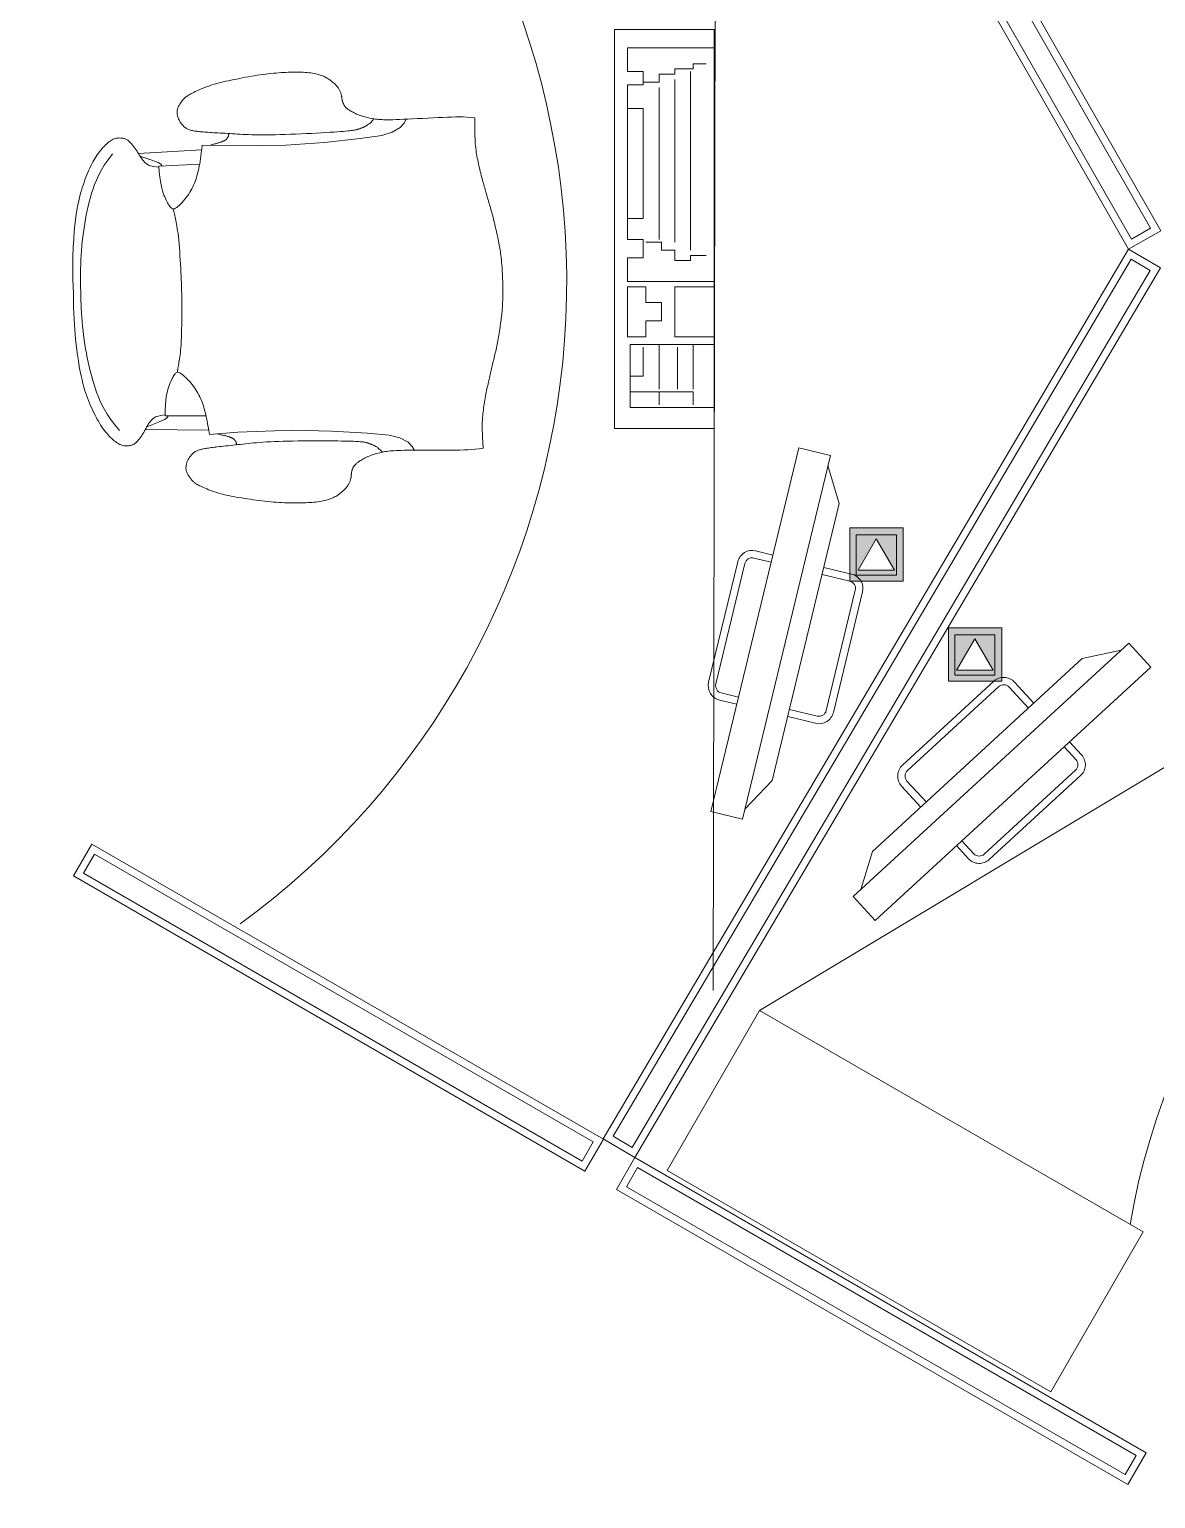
# Model space of a CAD drawing. Header units: millimetres. Extents: x 580 to 1830, y 656 to 1501.
# Drawn here: x 1489.8 to 1566.1, y 1297.6 to 1397.1 of the extents above; entities that cross this region are included whole.
import ezdxf

# ---------------------------------------------------------------- set-up
doc = ezdxf.new("R2010")
doc.units = ezdxf.units.MM
for name, color, linetype, lineweight in [('1T Puntos voz y datos', 144, 'Continuous', 20), ('instalacion electrica', 160, 'Continuous', 30), ('mobiliario', 253, 'Continuous', 15), ('Planta1', 250, 'Continuous', 15)]:
    doc.layers.add(name, color=color, linetype=linetype, lineweight=lineweight)
doc.layers.add('cableado telecomunicaciones', color=7, linetype='Continuous', true_color=0xe679fc)

# ---------------------------------------------------------------- blocks, each defined once
blk = doc.blocks.new('Datos de Piso')
at = {"layer": '1T Puntos voz y datos', "linetype": 'Continuous'}
h = blk.add_hatch(color=256, dxfattribs=at)
h.paths.add_polyline_path([(-0.174, 0.3578), (-0.174, -0.0009), (0.1851, -0.0009), (0.1851, 0.3578)])
h.paths.add_polyline_path([(0.004, 0.2858), (0.1272, 0.0725), (-0.1191, 0.0725)], flags=16)
for p, q in [((-0.1314, 0.0404), (-0.1314, 0.3114)), ((0.1395, 0.3114), (0.1395, 0.0404)), ((0.1395, 0.0404), (-0.1314, 0.0404))]:
    blk.add_line(p, q, dxfattribs=at)
for points in [[(-0.174, 0.3578), (0.1851, 0.3578), (0.1851, -0.0009), (-0.174, -0.0009)], [(0.004, 0.2858), (0.1272, 0.0725), (-0.1191, 0.0725)]]:
    blk.add_lwpolyline(points, close=True, dxfattribs=at)
blk.add_lwpolyline([(-0.1314, 0.3114), (0.1395, 0.3114)], dxfattribs=at)
blk = doc.blocks.new('puntosAccesoVozDatos')
at = {"layer": '1T Puntos voz y datos', "linetype": 'Continuous'}
blk.add_blockref('Datos de Piso', (0.174, 0.0009), dxfattribs=at)

msp = doc.modelspace()

# ---------------------------------------------------------------- hatches: boundary and pattern name
at = {"layer": 'cableado telecomunicaciones'}
h = msp.add_hatch(dxfattribs=at)
h.set_pattern_fill('HONEY', color=256, scale=1.9)
h.set_pattern_definition([(0, (-89664.291, -49120.476), (9.04875, 5.22429823), [6.0325, -12.065]), (120, (-89664.291, -49120.476), (-9.04874998, 5.22429826), [6.0325, -12.065]), (60, (-89664.291, -49120.476), (2e-08, 10.44859649), [-12.065, 6.0325])])
h.paths.add_polyline_path([(1079.884, 1477.097), (917.827, 1477.097), (917.827, 1462.072), (1079.884, 1462.072)])
h.paths.add_polyline_path([(1092.384, 1477.097), (1079.884, 1477.097), (1079.884, 1462.072), (1092.384, 1462.072)])
h.paths.add_polyline_path([(1606.382, 1477.097), (1092.384, 1477.097), (1092.384, 1462.072), (1557.529, 1462.072), (1565.107, 1466.443), (1566.357, 1464.277), (1562.532, 1462.072), (1606.382, 1462.072, -0.414214), (1646.382, 1422.072), (1646.382, 1383.456), (1661.408, 1383.456), (1661.408, 1386.761), (1659.355, 1387.23), (1658.681, 1387.019), (1658.023, 1389.118), (1661.408, 1390.179), (1661.408, 1422.072, 0.02962), (1661.022, 1428.574), (1660.825, 1429.075), (1660.677, 1429.524), (1660.544, 1430.029), (1660.412, 1430.693), (1660.357, 1431.274), (1660.464, 1431.703), (1660.533, 1431.847, 0.362821)])
h.paths.add_polyline_path([(1661.408, 1382.956), (1646.382, 1382.956), (1646.382, 1381.456), (1661.408, 1381.456)])
h.paths.add_polyline_path([(1646.382, 1116.349), (1661.408, 1116.349), (1661.408, 1325.102), (1661.211, 1325.414), (1661.036, 1325.71), (1660.845, 1326.058), (1660.661, 1326.449), (1660.519, 1326.827), (1660.412, 1327.209), (1660.33, 1327.626), (1660.303, 1328.05), (1660.383, 1328.368), (1660.557, 1328.666), (1660.804, 1328.901), (1661.036, 1328.98), (1661.408, 1329.036), (1661.408, 1332.735), (1661.208, 1332.937), (1661.067, 1333.191), (1660.937, 1333.521), (1660.887, 1333.808), (1660.897, 1334.079), (1660.93, 1334.36), (1660.99, 1334.71), (1661.077, 1335.118), (1661.172, 1335.479), (1661.266, 1335.787), (1661.408, 1336.188), (1661.408, 1375.141), (1658.023, 1376.203), (1658.681, 1378.301), (1659.355, 1378.09), (1661.408, 1378.56), (1661.408, 1380.956), (1646.382, 1380.956)])
at = {"layer": 'instalacion electrica'}
h = msp.add_hatch(dxfattribs=at)
h.set_pattern_fill('INSUL', color=256, scale=1.6)
h.paths.add_polyline_path([(1079.884, 1462.072), (917.827, 1462.072), (917.827, 1447.072), (1079.884, 1447.072)])
h.paths.add_polyline_path([(1092.384, 1462.072), (1079.884, 1462.072), (1079.884, 1447.072), (1092.384, 1447.072)])
h.paths.add_polyline_path([(1557.529, 1462.072), (1092.384, 1462.072), (1092.384, 1447.072), (1531.523, 1447.072)])
edge = h.paths.add_edge_path()
edge.add_line((1631.382, 1116.349), (1646.382, 1116.349))
edge.add_line((1646.382, 1116.349), (1646.382, 1380.956))
edge.add_line((1646.382, 1380.956), (1638.87, 1380.956))
edge.add_line((1638.87, 1380.956), (1638.87, 1383.456))
edge.add_line((1638.87, 1383.456), (1646.382, 1383.456))
edge.add_line((1646.382, 1383.456), (1646.382, 1422.072))
edge.add_arc((1606.382, 1422.072), 40, 0, 90)
edge.add_line((1606.382, 1462.072), (1562.532, 1462.072))
edge.add_line((1562.532, 1462.072), (1536.527, 1447.072))
edge.add_line((1536.527, 1447.072), (1596.11, 1447.072))
edge.add_line((1596.11, 1447.072), (1595.908, 1447.88))
edge.add_line((1595.908, 1447.88), (1596.331, 1448.561))
edge.add_line((1596.331, 1448.561), (1596.96, 1448.794))
edge.add_line((1596.96, 1448.794), (1597.73, 1448.912))
edge.add_line((1597.73, 1448.912), (1598.462, 1448.9))
edge.add_line((1598.462, 1448.9), (1599.273, 1448.794))
edge.add_line((1599.273, 1448.794), (1600.19, 1448.603))
edge.add_line((1600.19, 1448.603), (1601.027, 1448.351))
edge.add_line((1601.027, 1448.351), (1601.799, 1448.037))
edge.add_line((1601.799, 1448.037), (1602.818, 1447.558))
edge.add_line((1602.818, 1447.558), (1603.719, 1447.072))
edge.add_line((1603.719, 1447.072), (1606.382, 1447.072))
edge.add_arc((1606.382, 1422.072), 25, 0, 90, ccw=False)
edge.add_line((1631.382, 1422.072), (1631.382, 1383.478))
edge.add_line((1631.382, 1383.478), (1636.387, 1383.478))
edge.add_line((1636.387, 1383.478), (1636.387, 1380.978))
edge.add_line((1636.387, 1380.978), (1631.382, 1380.978))
edge.add_line((1631.382, 1380.978), (1631.382, 1116.349))

# ---------------------------------------------------------------- linework, layer by layer
at = {"layer": 'mobiliario', "color": 253}
for p, q in [((1536.286, 1432.958), (1536.091, 1332.024)), ((1533.495, 1393.749), (1533.494, 1382.722)), ((1534.562, 1394.282), (1534.562, 1382.188)), ((1532.427, 1393.215), (1532.427, 1382.9)), ((1501.451, 1388.993), (1497.17, 1388.744)), ((1539.239, 1330.659), (1622.946, 1380.956)), ((1532.427, 1375.785), (1532.427, 1372.762)), ((1534.739, 1375.785), (1534.739, 1372.762)), ((1533.672, 1375.608), (1533.672, 1372.762)), ((1532.427, 1372.584), (1532.427, 1371.695)), ((1501.929, 1369.999), (1497.64, 1370.032)), ((1532.989, 1319.834), (1539.239, 1330.659)), ((1539.239, 1330.659), (1565.219, 1315.659)), ((1558.969, 1304.834), (1532.989, 1319.834)), ((1565.219, 1315.659), (1558.969, 1304.834))]:
    msp.add_line(p, q, dxfattribs=at)
for points in [[(1531.669, 1444.264), (1529.499, 1443.024), (1564.234, 1382.25), (1566.404, 1383.49)], [(1531.483, 1443.582), (1530.181, 1442.838), (1564.42, 1382.932), (1565.722, 1383.676)], [(1536.164, 1370.094), (1536.164, 1397.128), (1529.404, 1397.128), (1529.404, 1370.094)], [(1528.634, 1321.978), (1530.787, 1320.707), (1566.387, 1380.978), (1564.234, 1382.25)], [(1529.319, 1322.154), (1530.611, 1321.392), (1565.702, 1380.802), (1564.41, 1381.565)], [(1531.538, 1378.631), (1532.605, 1378.631), (1532.605, 1377.386), (1531.538, 1377.386), (1531.538, 1376.319), (1530.293, 1376.319), (1530.293, 1379.698), (1531.538, 1379.698)], [(1541.893, 1368.8), (1544.031, 1368.283), (1538.071, 1343.632), (1535.933, 1344.149)], [(1565.735, 1353.939), (1564.247, 1355.558), (1545.577, 1338.393), (1547.066, 1336.774)], [(1494.02, 1341.948), (1492.77, 1339.783), (1527.411, 1319.783), (1528.661, 1321.948)], [(1494.203, 1341.265), (1493.453, 1339.966), (1527.228, 1320.466), (1527.978, 1321.765)], [(1539.239, 1330.659), (1565.219, 1315.659), (1558.969, 1304.834), (1532.989, 1319.834)], [(1530.787, 1320.707), (1529.537, 1318.542), (1564.178, 1298.542), (1565.428, 1300.707)], [(1530.97, 1320.024), (1530.22, 1318.725), (1563.995, 1299.225), (1564.745, 1300.524)]]:
    msp.add_lwpolyline(points, close=True, dxfattribs=at)
for points in [[(1536.164, 1395.883), (1530.293, 1395.883), (1530.293, 1394.282), (1531.36, 1394.282), (1531.36, 1393.393), (1530.293, 1393.393), (1530.293, 1382.9), (1531.36, 1382.9), (1531.36, 1381.655), (1530.293, 1381.655), (1530.293, 1380.054), (1536.164, 1380.054)], [(1535.629, 1394.816), (1534.74, 1394.816), (1534.74, 1394.46), (1533.495, 1394.46), (1533.495, 1394.104), (1532.427, 1394.105), (1532.427, 1393.571), (1531.36, 1393.571)], [(1513.121, 1391.073), (1513.047, 1390.988), (1512.983, 1390.918), (1512.926, 1390.859), (1512.876, 1390.811), (1512.831, 1390.772), (1512.791, 1390.74), (1512.755, 1390.713), (1512.721, 1390.689), (1512.689, 1390.667), (1512.658, 1390.647), (1512.627, 1390.628), (1512.597, 1390.61), (1512.567, 1390.593), (1512.538, 1390.577), (1512.508, 1390.561), (1512.478, 1390.547), (1512.448, 1390.532), (1512.417, 1390.518), (1512.386, 1390.504), (1512.355, 1390.49), (1512.324, 1390.477), (1512.293, 1390.465), (1512.263, 1390.453), (1512.234, 1390.441), (1512.205, 1390.43), (1512.177, 1390.42), (1512.15, 1390.41), (1512.122, 1390.4), (1512.094, 1390.391), (1512.066, 1390.382), (1512.037, 1390.373), (1512.007, 1390.364), (1511.975, 1390.356), (1511.94, 1390.347), (1511.901, 1390.338), (1511.855, 1390.329), (1511.8, 1390.319), (1511.736, 1390.309), (1511.659, 1390.299), (1511.569, 1390.288), (1511.464, 1390.276), (1511.341, 1390.263), (1511.2, 1390.25), (1511.039, 1390.236), (1510.855, 1390.222), (1510.648, 1390.206), (1510.415, 1390.19), (1510.155, 1390.173), (1509.868, 1390.155), (1509.557, 1390.136), (1509.227, 1390.117), (1508.882, 1390.099), (1508.528, 1390.081), (1508.17, 1390.064), (1507.812, 1390.049), (1507.459, 1390.035), (1507.115, 1390.024), (1506.782, 1390.014), (1506.461, 1390.007), (1506.153, 1390.002), (1505.859, 1389.999), (1505.58, 1389.998), (1505.317, 1389.999), (1505.072, 1390.002), (1504.843, 1390.007), (1504.631, 1390.014), (1504.432, 1390.023), (1504.243, 1390.032), (1504.063, 1390.042), (1503.889, 1390.053), (1503.718, 1390.064), (1503.549, 1390.074), (1503.378, 1390.084), (1503.208, 1390.094), (1503.039, 1390.103), (1502.872, 1390.111), (1502.709, 1390.12), (1502.551, 1390.128), (1502.4, 1390.136), (1502.256, 1390.145), (1502.121, 1390.153), (1501.994, 1390.161), (1501.875, 1390.17), (1501.763, 1390.178), (1501.657, 1390.187), (1501.557, 1390.195), (1501.462, 1390.204), (1501.37, 1390.212), (1501.283, 1390.22), (1501.199, 1390.229), (1501.118, 1390.237), (1501.04, 1390.247), (1500.966, 1390.258), (1500.895, 1390.269), (1500.827, 1390.283), (1500.761, 1390.298), (1500.698, 1390.316), (1500.638, 1390.336), (1500.581, 1390.358), (1500.525, 1390.382), (1500.472, 1390.41), (1500.421, 1390.439), (1500.371, 1390.472), (1500.323, 1390.507), (1500.276, 1390.545), (1500.231, 1390.585), (1500.188, 1390.627), (1500.146, 1390.672), (1500.107, 1390.718), (1500.069, 1390.765), (1500.034, 1390.812), (1500.001, 1390.861), (1499.971, 1390.909), (1499.943, 1390.958), (1499.917, 1391.007), (1499.894, 1391.057), (1499.873, 1391.106), (1499.854, 1391.156), (1499.837, 1391.207), (1499.822, 1391.258), (1499.81, 1391.309), (1499.799, 1391.36), (1499.791, 1391.412), (1499.786, 1391.464), (1499.784, 1391.517), (1499.785, 1391.569), (1499.79, 1391.622), (1499.799, 1391.675), (1499.812, 1391.728), (1499.829, 1391.781), (1499.848, 1391.832), (1499.869, 1391.883), (1499.892, 1391.932), (1499.917, 1391.979), (1499.941, 1392.024), (1499.965, 1392.066), (1499.988, 1392.106), (1500.011, 1392.142), (1500.033, 1392.176), (1500.055, 1392.209), (1500.077, 1392.24), (1500.099, 1392.271), (1500.122, 1392.301), (1500.145, 1392.331), (1500.17, 1392.362), (1500.197, 1392.393), (1500.226, 1392.425), (1500.259, 1392.459), (1500.295, 1392.493), (1500.337, 1392.529), (1500.384, 1392.566), (1500.438, 1392.605), (1500.498, 1392.646), (1500.566, 1392.688), (1500.641, 1392.732), (1500.724, 1392.777), (1500.813, 1392.825), (1500.91, 1392.874), (1501.013, 1392.925), (1501.125, 1392.977), (1501.243, 1393.031), (1501.368, 1393.086), (1501.499, 1393.141), (1501.637, 1393.197), (1501.78, 1393.252), (1501.928, 1393.306), (1502.081, 1393.358), (1502.239, 1393.408), (1502.4, 1393.455), (1502.566, 1393.5), (1502.735, 1393.543), (1502.908, 1393.584), (1503.085, 1393.625), (1503.266, 1393.664), (1503.45, 1393.703), (1503.638, 1393.741), (1503.83, 1393.78), (1504.025, 1393.819), (1504.222, 1393.858), (1504.421, 1393.896), (1504.619, 1393.932), (1504.818, 1393.968), (1505.015, 1394.001), (1505.211, 1394.033), (1505.403, 1394.062), (1505.593, 1394.088), (1505.78, 1394.112), (1505.964, 1394.134), (1506.144, 1394.154), (1506.321, 1394.172), (1506.495, 1394.187), (1506.665, 1394.201), (1506.832, 1394.212), (1506.996, 1394.222), (1507.156, 1394.229), (1507.312, 1394.236), (1507.466, 1394.24), (1507.616, 1394.243), (1507.764, 1394.245), (1507.909, 1394.245), (1508.051, 1394.243), (1508.19, 1394.241), (1508.326, 1394.236), (1508.459, 1394.23), (1508.588, 1394.221), (1508.714, 1394.21), (1508.836, 1394.196), (1508.955, 1394.179), (1509.069, 1394.159), (1509.18, 1394.136), (1509.285, 1394.11), (1509.387, 1394.082), (1509.483, 1394.052), (1509.575, 1394.02), (1509.661, 1393.986), (1509.742, 1393.95), (1509.818, 1393.914), (1509.889, 1393.876), (1509.955, 1393.837), (1510.018, 1393.798), (1510.077, 1393.758), (1510.133, 1393.718), (1510.188, 1393.677), (1510.241, 1393.636), (1510.292, 1393.596), (1510.343, 1393.555), (1510.392, 1393.514), (1510.439, 1393.472), (1510.485, 1393.431), (1510.529, 1393.388), (1510.57, 1393.345), (1510.61, 1393.301), (1510.647, 1393.256), (1510.681, 1393.21), (1510.714, 1393.164), (1510.743, 1393.117), (1510.771, 1393.07), (1510.796, 1393.024), (1510.818, 1392.978), (1510.839, 1392.932), (1510.857, 1392.888), (1510.873, 1392.845), (1510.887, 1392.802), (1510.899, 1392.761), (1510.909, 1392.721), (1510.918, 1392.681), (1510.925, 1392.643), (1510.931, 1392.605), (1510.937, 1392.568), (1510.941, 1392.532), (1510.945, 1392.497), (1510.95, 1392.462), (1510.954, 1392.428), (1510.959, 1392.394), (1510.965, 1392.36), (1510.972, 1392.326), (1510.981, 1392.292), (1510.991, 1392.257), (1511.003, 1392.223), (1511.015, 1392.19), (1511.029, 1392.157), (1511.043, 1392.125), (1511.058, 1392.093), (1511.073, 1392.063), (1511.088, 1392.034), (1511.104, 1392.007), (1511.12, 1391.98), (1511.137, 1391.955), (1511.154, 1391.93), (1511.173, 1391.906), (1511.192, 1391.883), (1511.212, 1391.861), (1511.234, 1391.839), (1511.257, 1391.817), (1511.283, 1391.796), (1511.312, 1391.773), (1511.344, 1391.749), (1511.38, 1391.724), (1511.421, 1391.696), (1511.467, 1391.667), (1511.519, 1391.634), (1511.576, 1391.6), (1511.639, 1391.563), (1511.707, 1391.525), (1511.781, 1391.487), (1511.86, 1391.448), (1511.944, 1391.41), (1512.033, 1391.372), (1512.127, 1391.336), (1512.225, 1391.302), (1512.326, 1391.268), (1512.429, 1391.237), (1512.533, 1391.208), (1512.637, 1391.18), (1512.74, 1391.155), (1512.841, 1391.132), (1512.939, 1391.112), (1513.036, 1391.094), (1513.132, 1391.078), (1513.23, 1391.065), (1513.33, 1391.053), (1513.433, 1391.043), (1513.541, 1391.035), (1513.656, 1391.029), (1513.778, 1391.025), (1513.911, 1391.022), (1514.058, 1391.021), (1514.222, 1391.022), (1514.406, 1391.025), (1514.614, 1391.031), (1514.849, 1391.039), (1515.113, 1391.05), (1515.409, 1391.064), (1515.73, 1391.079), (1516.07, 1391.096), (1516.422, 1391.115), (1516.778, 1391.133), (1517.13, 1391.151), (1517.472, 1391.168), (1517.796, 1391.183), (1518.097, 1391.196), (1518.379, 1391.206), (1518.646, 1391.212), (1518.905, 1391.213), (1519.16, 1391.208), (1519.417, 1391.196), (1519.682, 1391.177), (1519.959, 1391.148), (1519.955, 1390.764), (1519.953, 1390.438), (1519.954, 1390.16), (1519.959, 1389.925), (1519.965, 1389.723), (1519.975, 1389.547), (1519.986, 1389.39), (1520, 1389.244), (1520.016, 1389.103), (1520.034, 1388.964), (1520.053, 1388.827), (1520.075, 1388.692), (1520.097, 1388.559), (1520.121, 1388.427), (1520.147, 1388.295), (1520.173, 1388.164), (1520.201, 1388.034), (1520.229, 1387.903), (1520.258, 1387.774), (1520.288, 1387.645), (1520.319, 1387.519), (1520.349, 1387.395), (1520.38, 1387.273), (1520.411, 1387.155), (1520.442, 1387.04), (1520.473, 1386.929), (1520.504, 1386.82), (1520.534, 1386.714), (1520.564, 1386.61), (1520.594, 1386.507), (1520.623, 1386.406), (1520.652, 1386.306), (1520.68, 1386.207), (1520.708, 1386.107), (1520.736, 1386.008), (1520.764, 1385.909), (1520.791, 1385.809), (1520.82, 1385.708), (1520.849, 1385.606), (1520.879, 1385.503), (1520.909, 1385.398), (1520.941, 1385.291), (1520.973, 1385.183), (1521.005, 1385.074), (1521.038, 1384.964), (1521.07, 1384.853), (1521.102, 1384.741), (1521.133, 1384.629), (1521.163, 1384.515), (1521.193, 1384.401), (1521.222, 1384.286), (1521.25, 1384.169), (1521.279, 1384.051), (1521.307, 1383.931), (1521.335, 1383.809), (1521.363, 1383.684), (1521.392, 1383.557), (1521.421, 1383.428), (1521.449, 1383.298), (1521.478, 1383.168), (1521.505, 1383.038), (1521.532, 1382.911), (1521.557, 1382.785), (1521.581, 1382.663), (1521.604, 1382.545), (1521.625, 1382.429), (1521.644, 1382.314), (1521.663, 1382.198), (1521.681, 1382.078), (1521.699, 1381.953), (1521.716, 1381.821), (1521.733, 1381.68), (1521.751, 1381.528), (1521.768, 1381.364), (1521.785, 1381.185), (1521.8, 1380.99), (1521.814, 1380.776), (1521.826, 1380.541), (1521.835, 1380.284), (1521.841, 1380.002), (1521.849, 1379.721), (1521.853, 1379.463), (1521.853, 1379.229), (1521.85, 1379.014), (1521.844, 1378.818), (1521.837, 1378.639), (1521.828, 1378.474), (1521.818, 1378.322), (1521.808, 1378.18), (1521.797, 1378.047), (1521.786, 1377.922), (1521.774, 1377.801), (1521.761, 1377.684), (1521.747, 1377.567), (1521.732, 1377.451), (1521.715, 1377.332), (1521.697, 1377.209), (1521.678, 1377.082), (1521.658, 1376.953), (1521.637, 1376.823), (1521.615, 1376.691), (1521.593, 1376.56), (1521.571, 1376.43), (1521.549, 1376.301), (1521.527, 1376.175), (1521.505, 1376.052), (1521.483, 1375.93), (1521.46, 1375.811), (1521.438, 1375.693), (1521.415, 1375.576), (1521.391, 1375.461), (1521.366, 1375.346), (1521.341, 1375.232), (1521.315, 1375.119), (1521.288, 1375.006), (1521.261, 1374.895), (1521.234, 1374.784), (1521.208, 1374.675), (1521.182, 1374.567), (1521.156, 1374.461), (1521.132, 1374.356), (1521.108, 1374.253), (1521.084, 1374.151), (1521.062, 1374.049), (1521.039, 1373.949), (1521.016, 1373.848), (1520.993, 1373.748), (1520.97, 1373.647), (1520.946, 1373.545), (1520.922, 1373.443), (1520.898, 1373.339), (1520.873, 1373.234), (1520.848, 1373.126), (1520.823, 1373.016), (1520.797, 1372.903), (1520.772, 1372.787), (1520.747, 1372.667), (1520.722, 1372.544), (1520.698, 1372.419), (1520.674, 1372.291), (1520.651, 1372.161), (1520.628, 1372.031), (1520.606, 1371.899), (1520.585, 1371.767), (1520.566, 1371.635), (1520.547, 1371.502), (1520.529, 1371.369), (1520.513, 1371.235), (1520.499, 1371.099), (1520.486, 1370.962), (1520.476, 1370.822), (1520.467, 1370.679), (1520.46, 1370.533), (1520.457, 1370.376), (1520.456, 1370.2), (1520.459, 1369.998), (1520.467, 1369.762), (1520.48, 1369.485), (1520.498, 1369.159), (1520.522, 1368.776), (1520.246, 1368.734), (1519.983, 1368.701), (1519.726, 1368.676), (1519.472, 1368.658), (1519.213, 1368.646), (1518.946, 1368.639), (1518.664, 1368.634), (1518.363, 1368.632), (1518.038, 1368.631), (1517.696, 1368.631), (1517.343, 1368.631), (1516.987, 1368.632), (1516.635, 1368.632), (1516.294, 1368.632), (1515.972, 1368.632), (1515.676, 1368.63), (1515.412, 1368.628), (1515.177, 1368.624), (1514.969, 1368.62), (1514.785, 1368.614), (1514.621, 1368.607), (1514.475, 1368.598), (1514.342, 1368.589), (1514.22, 1368.578), (1514.106, 1368.566), (1513.998, 1368.553), (1513.896, 1368.538), (1513.796, 1368.522), (1513.7, 1368.503), (1513.604, 1368.482), (1513.508, 1368.459), (1513.411, 1368.434), (1513.311, 1368.406), (1513.21, 1368.376), (1513.107, 1368.343), (1513.005, 1368.309), (1512.904, 1368.273), (1512.805, 1368.234), (1512.709, 1368.195), (1512.617, 1368.154), (1512.53, 1368.112), (1512.448, 1368.069), (1512.371, 1368.027), (1512.299, 1367.985), (1512.233, 1367.944), (1512.172, 1367.904), (1512.116, 1367.866), (1512.066, 1367.832), (1512.022, 1367.8), (1511.982, 1367.77), (1511.947, 1367.743), (1511.916, 1367.718), (1511.889, 1367.694), (1511.864, 1367.67), (1511.842, 1367.648), (1511.821, 1367.625), (1511.802, 1367.602), (1511.784, 1367.578), (1511.767, 1367.553), (1511.751, 1367.528), (1511.735, 1367.501), (1511.721, 1367.474), (1511.706, 1367.446), (1511.692, 1367.416), (1511.679, 1367.385), (1511.665, 1367.353), (1511.653, 1367.32), (1511.641, 1367.286), (1511.63, 1367.252), (1511.62, 1367.218), (1511.612, 1367.183), (1511.605, 1367.149), (1511.599, 1367.114), (1511.595, 1367.08), (1511.592, 1367.046), (1511.589, 1367.011), (1511.587, 1366.976), (1511.584, 1366.941), (1511.582, 1366.905), (1511.578, 1366.868), (1511.574, 1366.83), (1511.568, 1366.791), (1511.562, 1366.751), (1511.553, 1366.71), (1511.543, 1366.668), (1511.532, 1366.625), (1511.518, 1366.581), (1511.502, 1366.536), (1511.484, 1366.49), (1511.464, 1366.443), (1511.441, 1366.395), (1511.416, 1366.347), (1511.389, 1366.299), (1511.359, 1366.251), (1511.327, 1366.203), (1511.292, 1366.156), (1511.255, 1366.11), (1511.215, 1366.065), (1511.174, 1366.021), (1511.13, 1365.976), (1511.085, 1365.933), (1511.038, 1365.889), (1510.99, 1365.846), (1510.94, 1365.803), (1510.889, 1365.76), (1510.837, 1365.716), (1510.783, 1365.673), (1510.726, 1365.63), (1510.665, 1365.588), (1510.601, 1365.546), (1510.532, 1365.505), (1510.458, 1365.464), (1510.379, 1365.425), (1510.295, 1365.387), (1510.205, 1365.35), (1510.11, 1365.315), (1510.01, 1365.282), (1509.906, 1365.251), (1509.797, 1365.222), (1509.683, 1365.197), (1509.566, 1365.174), (1509.444, 1365.154), (1509.319, 1365.136), (1509.19, 1365.121), (1509.058, 1365.108), (1508.922, 1365.096), (1508.783, 1365.087), (1508.642, 1365.078), (1508.497, 1365.071), (1508.35, 1365.065), (1508.199, 1365.06), (1508.046, 1365.057), (1507.889, 1365.055), (1507.729, 1365.055), (1507.565, 1365.057), (1507.398, 1365.06), (1507.227, 1365.065), (1507.053, 1365.071), (1506.875, 1365.08), (1506.693, 1365.091), (1506.509, 1365.103), (1506.321, 1365.118), (1506.13, 1365.135), (1505.936, 1365.154), (1505.74, 1365.176), (1505.541, 1365.199), (1505.341, 1365.225), (1505.14, 1365.252), (1504.941, 1365.279), (1504.742, 1365.308), (1504.545, 1365.337), (1504.352, 1365.366), (1504.161, 1365.396), (1503.975, 1365.425), (1503.793, 1365.455), (1503.614, 1365.486), (1503.439, 1365.519), (1503.268, 1365.553), (1503.101, 1365.59), (1502.937, 1365.629), (1502.777, 1365.671), (1502.622, 1365.715), (1502.471, 1365.762), (1502.325, 1365.809), (1502.185, 1365.858), (1502.051, 1365.907), (1501.923, 1365.956), (1501.802, 1366.004), (1501.689, 1366.05), (1501.583, 1366.096), (1501.484, 1366.14), (1501.392, 1366.183), (1501.308, 1366.224), (1501.23, 1366.264), (1501.161, 1366.303), (1501.098, 1366.34), (1501.042, 1366.376), (1500.993, 1366.411), (1500.95, 1366.445), (1500.912, 1366.477), (1500.877, 1366.509), (1500.847, 1366.54), (1500.818, 1366.57), (1500.792, 1366.599), (1500.767, 1366.628), (1500.743, 1366.657), (1500.719, 1366.687), (1500.695, 1366.717), (1500.672, 1366.748), (1500.648, 1366.781), (1500.624, 1366.817), (1500.599, 1366.855), (1500.573, 1366.896), (1500.546, 1366.939), (1500.519, 1366.985), (1500.494, 1367.033), (1500.47, 1367.083), (1500.448, 1367.133), (1500.429, 1367.185), (1500.413, 1367.237), (1500.402, 1367.289), (1500.394, 1367.342), (1500.39, 1367.394), (1500.39, 1367.447), (1500.392, 1367.499), (1500.398, 1367.551), (1500.405, 1367.603), (1500.416, 1367.655), (1500.428, 1367.707), (1500.442, 1367.758), (1500.458, 1367.809), (1500.477, 1367.859), (1500.498, 1367.91), (1500.521, 1367.96), (1500.546, 1368.01), (1500.574, 1368.061), (1500.604, 1368.111), (1500.637, 1368.16), (1500.672, 1368.209), (1500.71, 1368.257), (1500.749, 1368.303), (1500.79, 1368.348), (1500.833, 1368.39), (1500.878, 1368.43), (1500.924, 1368.468), (1500.972, 1368.503), (1501.022, 1368.535), (1501.074, 1368.565), (1501.128, 1368.592), (1501.184, 1368.617), (1501.243, 1368.64), (1501.305, 1368.66), (1501.369, 1368.679), (1501.437, 1368.696), (1501.508, 1368.712), (1501.581, 1368.726), (1501.658, 1368.739), (1501.738, 1368.752), (1501.822, 1368.765), (1501.909, 1368.777), (1502, 1368.79), (1502.095, 1368.803), (1502.194, 1368.817), (1502.3, 1368.831), (1502.411, 1368.845), (1502.53, 1368.859), (1502.656, 1368.874), (1502.79, 1368.889), (1502.933, 1368.904), (1503.084, 1368.92), (1503.241, 1368.936), (1503.404, 1368.953), (1503.57, 1368.97), (1503.738, 1368.988), (1503.908, 1369.006), (1504.078, 1369.024), (1504.247, 1369.043), (1504.416, 1369.063), (1504.59, 1369.082), (1504.769, 1369.101), (1504.957, 1369.12), (1505.156, 1369.139), (1505.367, 1369.156), (1505.595, 1369.173), (1505.84, 1369.189), (1506.103, 1369.203), (1506.381, 1369.216), (1506.675, 1369.228), (1506.983, 1369.238), (1507.304, 1369.247), (1507.637, 1369.254), (1507.981, 1369.26), (1508.334, 1369.264), (1508.693, 1369.266), (1509.052, 1369.267), (1509.406, 1369.267), (1509.751, 1369.266), (1510.082, 1369.264), (1510.393, 1369.261), (1510.681, 1369.258), (1510.941, 1369.254), (1511.174, 1369.249), (1511.382, 1369.244), (1511.566, 1369.239), (1511.728, 1369.233), (1511.87, 1369.227), (1511.993, 1369.22), (1512.099, 1369.214), (1512.189, 1369.208), (1512.266, 1369.201), (1512.331, 1369.194), (1512.386, 1369.188), (1512.433, 1369.181), (1512.473, 1369.174), (1512.508, 1369.167), (1512.54, 1369.159), (1512.57, 1369.152), (1512.6, 1369.145), (1512.629, 1369.137), (1512.657, 1369.129), (1512.685, 1369.121), (1512.713, 1369.112), (1512.741, 1369.103), (1512.77, 1369.094), (1512.8, 1369.084), (1512.831, 1369.073), (1512.862, 1369.062), (1512.893, 1369.051), (1512.925, 1369.039), (1512.957, 1369.027), (1512.988, 1369.014), (1513.019, 1369.001), (1513.05, 1368.988), (1513.081, 1368.974), (1513.111, 1368.959), (1513.141, 1368.944), (1513.172, 1368.928), (1513.204, 1368.91), (1513.236, 1368.891), (1513.27, 1368.871), (1513.305, 1368.849), (1513.342, 1368.824), (1513.384, 1368.794), (1513.43, 1368.757), (1513.482, 1368.711), (1513.542, 1368.656), (1513.61, 1368.589), (1513.689, 1368.508)], [(1530.293, 1391.792), (1531.36, 1391.792), (1531.36, 1384.322), (1530.293, 1384.322)], [(1515.309, 1391.079), (1515.166, 1390.8), (1514.9, 1390.501), (1514.357, 1390.171), (1513.644, 1389.949), (1512.177, 1389.749), (1509.765, 1389.485), (1507.144, 1389.292), (1503.409, 1389.245), (1501.482, 1389.301), (1501.453, 1389.025), (1501.426, 1388.781), (1501.399, 1388.564), (1501.373, 1388.37), (1501.346, 1388.195), (1501.32, 1388.036), (1501.292, 1387.888), (1501.264, 1387.747), (1501.234, 1387.611), (1501.203, 1387.478), (1501.17, 1387.347), (1501.134, 1387.219), (1501.095, 1387.092), (1501.054, 1386.967), (1501.009, 1386.843), (1500.96, 1386.719), (1500.907, 1386.596), (1500.85, 1386.473), (1500.788, 1386.351), (1500.722, 1386.229), (1500.651, 1386.107), (1500.574, 1385.987), (1500.493, 1385.867), (1500.407, 1385.748), (1500.316, 1385.631), (1500.221, 1385.517), (1500.125, 1385.408), (1500.028, 1385.307), (1499.934, 1385.216), (1499.844, 1385.137), (1499.759, 1385.073), (1499.682, 1385.025), (1499.614, 1384.995), (1499.554, 1384.983), (1499.501, 1384.986), (1499.452, 1385.004), (1499.408, 1385.033), (1499.365, 1385.073), (1499.324, 1385.123), (1499.282, 1385.18), (1499.239, 1385.243), (1499.193, 1385.313), (1499.146, 1385.39), (1499.098, 1385.475), (1499.049, 1385.569), (1498.999, 1385.674), (1498.948, 1385.788), (1498.897, 1385.914), (1498.845, 1386.053), (1498.794, 1386.21), (1498.745, 1386.392), (1498.698, 1386.603), (1498.654, 1386.851), (1498.614, 1387.142), (1498.58, 1387.481), (1498.551, 1387.875), (1501.326, 1388.02)], [(1498.977, 1371.033), (1498.793, 1371.004), (1498.642, 1370.975), (1498.517, 1370.945), (1498.416, 1370.914), (1498.334, 1370.881), (1498.267, 1370.846), (1498.211, 1370.81), (1498.16, 1370.771), (1498.112, 1370.73), (1498.067, 1370.685), (1498.023, 1370.639), (1497.98, 1370.59), (1497.94, 1370.539), (1497.9, 1370.485), (1497.862, 1370.43), (1497.825, 1370.372), (1497.79, 1370.313), (1497.755, 1370.252), (1497.721, 1370.191), (1497.688, 1370.129), (1497.655, 1370.068), (1497.623, 1370.007), (1497.591, 1369.948), (1497.559, 1369.89), (1497.528, 1369.835), (1497.496, 1369.783), (1497.464, 1369.732), (1497.433, 1369.682), (1497.401, 1369.634), (1497.368, 1369.588), (1497.336, 1369.542), (1497.303, 1369.497), (1497.269, 1369.452), (1497.236, 1369.408), (1497.202, 1369.365), (1497.167, 1369.323), (1497.133, 1369.282), (1497.098, 1369.243), (1497.064, 1369.205), (1497.029, 1369.17), (1496.994, 1369.137), (1496.959, 1369.106), (1496.923, 1369.077), (1496.884, 1369.05), (1496.842, 1369.026), (1496.797, 1369.004), (1496.747, 1368.985), (1496.691, 1368.968), (1496.631, 1368.953), (1496.565, 1368.942), (1496.495, 1368.933), (1496.422, 1368.928), (1496.346, 1368.927), (1496.27, 1368.93), (1496.194, 1368.938), (1496.119, 1368.952), (1496.046, 1368.97), (1495.974, 1368.995), (1495.903, 1369.025), (1495.832, 1369.062), (1495.76, 1369.104), (1495.686, 1369.154), (1495.611, 1369.21), (1495.533, 1369.273), (1495.451, 1369.343), (1495.367, 1369.419), (1495.282, 1369.502), (1495.195, 1369.59), (1495.107, 1369.684), (1495.02, 1369.783), (1494.934, 1369.886), (1494.85, 1369.993), (1494.768, 1370.103), (1494.688, 1370.218), (1494.61, 1370.336), (1494.534, 1370.459), (1494.458, 1370.588), (1494.383, 1370.721), (1494.308, 1370.86), (1494.233, 1371.005), (1494.158, 1371.156), (1494.082, 1371.313), (1494.007, 1371.476), (1493.932, 1371.643), (1493.859, 1371.815), (1493.787, 1371.991), (1493.718, 1372.17), (1493.651, 1372.352), (1493.587, 1372.537), (1493.525, 1372.73), (1493.466, 1372.934), (1493.407, 1373.156), (1493.348, 1373.398), (1493.288, 1373.667), (1493.228, 1373.966), (1493.165, 1374.301), (1493.1, 1374.677), (1493.035, 1375.103), (1492.972, 1375.589), (1492.912, 1376.144), (1492.859, 1376.778), (1492.815, 1377.501), (1492.782, 1378.322), (1492.762, 1379.252), (1492.735, 1380.194), (1492.727, 1381.026), (1492.734, 1381.757), (1492.755, 1382.398), (1492.786, 1382.958), (1492.825, 1383.448), (1492.869, 1383.877), (1492.915, 1384.256), (1492.961, 1384.594), (1493.006, 1384.896), (1493.052, 1385.167), (1493.099, 1385.412), (1493.146, 1385.636), (1493.196, 1385.843), (1493.248, 1386.039), (1493.302, 1386.227), (1493.36, 1386.412), (1493.42, 1386.595), (1493.483, 1386.774), (1493.547, 1386.949), (1493.613, 1387.12), (1493.68, 1387.286), (1493.748, 1387.447), (1493.816, 1387.602), (1493.884, 1387.75), (1493.951, 1387.893), (1494.02, 1388.03), (1494.089, 1388.161), (1494.159, 1388.288), (1494.231, 1388.411), (1494.305, 1388.529), (1494.381, 1388.643), (1494.46, 1388.754), (1494.54, 1388.862), (1494.623, 1388.965), (1494.705, 1389.063), (1494.788, 1389.155), (1494.869, 1389.242), (1494.949, 1389.323), (1495.027, 1389.397), (1495.102, 1389.464), (1495.174, 1389.523), (1495.245, 1389.576), (1495.315, 1389.623), (1495.384, 1389.663), (1495.454, 1389.697), (1495.524, 1389.725), (1495.597, 1389.747), (1495.671, 1389.764), (1495.747, 1389.776), (1495.822, 1389.783), (1495.897, 1389.786), (1495.97, 1389.784), (1496.041, 1389.779), (1496.107, 1389.771), (1496.169, 1389.759), (1496.225, 1389.745), (1496.276, 1389.728), (1496.322, 1389.709), (1496.365, 1389.687), (1496.405, 1389.662), (1496.443, 1389.636), (1496.48, 1389.606), (1496.516, 1389.575), (1496.552, 1389.541), (1496.589, 1389.505), (1496.625, 1389.468), (1496.662, 1389.429), (1496.698, 1389.389), (1496.735, 1389.347), (1496.77, 1389.305), (1496.806, 1389.262), (1496.841, 1389.219), (1496.876, 1389.174), (1496.911, 1389.129), (1496.945, 1389.083), (1496.979, 1389.036), (1497.013, 1388.986), (1497.048, 1388.935), (1497.082, 1388.882), (1497.117, 1388.826), (1497.151, 1388.768), (1497.187, 1388.71), (1497.222, 1388.65), (1497.259, 1388.59), (1497.296, 1388.53), (1497.333, 1388.471), (1497.372, 1388.414), (1497.412, 1388.358), (1497.452, 1388.305), (1497.494, 1388.253), (1497.538, 1388.204), (1497.582, 1388.158), (1497.629, 1388.113), (1497.677, 1388.071), (1497.726, 1388.032), (1497.779, 1387.996), (1497.837, 1387.963), (1497.906, 1387.932), (1497.989, 1387.903), (1498.092, 1387.877), (1498.217, 1387.853), (1498.37, 1387.832), (1498.555, 1387.812)], [(1503.297, 1390.089), (1503.293, 1390.073), (1503.289, 1390.057), (1503.285, 1390.042), (1503.282, 1390.026), (1503.278, 1390.012), (1503.275, 1389.997), (1503.273, 1389.983), (1503.271, 1389.97), (1503.269, 1389.957), (1503.267, 1389.945), (1503.265, 1389.933), (1503.264, 1389.921), (1503.262, 1389.91), (1503.259, 1389.898), (1503.255, 1389.887), (1503.251, 1389.875), (1503.245, 1389.863), (1503.238, 1389.851), (1503.231, 1389.838), (1503.222, 1389.826), (1503.213, 1389.813), (1503.203, 1389.799), (1503.193, 1389.786), (1503.183, 1389.773), (1503.172, 1389.759), (1503.161, 1389.745), (1503.15, 1389.732), (1503.138, 1389.718), (1503.126, 1389.705), (1503.114, 1389.692), (1503.101, 1389.68), (1503.087, 1389.668), (1503.073, 1389.657), (1503.058, 1389.646), (1503.042, 1389.636), (1503.026, 1389.627), (1503.011, 1389.618), (1502.995, 1389.609), (1502.979, 1389.601), (1502.964, 1389.594), (1502.949, 1389.586), (1502.935, 1389.58), (1502.92, 1389.573), (1502.904, 1389.566), (1502.888, 1389.559), (1502.87, 1389.552), (1502.851, 1389.544), (1502.83, 1389.536), (1502.807, 1389.526), (1502.781, 1389.516), (1502.752, 1389.505), (1502.72, 1389.493), (1502.685, 1389.481), (1502.646, 1389.469), (1502.603, 1389.456), (1502.556, 1389.443), (1502.505, 1389.429), (1502.449, 1389.415), (1502.388, 1389.399), (1502.322, 1389.382), (1502.251, 1389.363), (1502.175, 1389.341), (1502.093, 1389.315), (1502.005, 1389.286)], [(1495.411, 1388.721), (1495.108, 1388.314), (1494.854, 1387.936), (1494.641, 1387.583), (1494.464, 1387.251), (1494.318, 1386.935), (1494.196, 1386.631), (1494.092, 1386.335), (1494.001, 1386.044), (1493.917, 1385.753), (1493.839, 1385.462), (1493.767, 1385.17), (1493.701, 1384.878), (1493.64, 1384.584), (1493.584, 1384.288), (1493.533, 1383.99), (1493.486, 1383.69), (1493.443, 1383.387), (1493.404, 1383.082), (1493.369, 1382.775), (1493.338, 1382.467), (1493.311, 1382.157), (1493.289, 1381.847), (1493.272, 1381.536), (1493.259, 1381.226), (1493.251, 1380.917), (1493.246, 1380.614), (1493.245, 1380.324), (1493.246, 1380.052), (1493.249, 1379.804), (1493.253, 1379.586), (1493.257, 1379.404), (1493.26, 1379.264)], [(1498.767, 1387.886), (1498.73, 1387.955), (1498.685, 1388.013), (1498.615, 1388.067), (1498.502, 1388.126), (1498.329, 1388.196), (1498.077, 1388.287), (1497.73, 1388.406), (1497.27, 1388.561)], [(1499.518, 1384.985), (1499.53, 1384.933), (1499.544, 1384.869), (1499.561, 1384.795), (1499.58, 1384.711), (1499.601, 1384.62), (1499.624, 1384.521), (1499.647, 1384.417), (1499.671, 1384.309), (1499.696, 1384.196), (1499.721, 1384.078), (1499.747, 1383.951), (1499.773, 1383.813), (1499.798, 1383.662), (1499.824, 1383.495), (1499.849, 1383.309), (1499.874, 1383.102), (1499.898, 1382.872), (1499.921, 1382.623), (1499.943, 1382.358), (1499.964, 1382.082), (1499.984, 1381.799), (1500.002, 1381.513), (1500.019, 1381.228), (1500.034, 1380.948), (1500.048, 1380.678), (1500.059, 1380.421), (1500.069, 1380.184), (1500.077, 1379.969), (1500.084, 1379.782), (1500.089, 1379.628), (1500.092, 1379.511), (1500.095, 1379.436)], [(1531.538, 1382.722), (1532.605, 1382.722), (1532.605, 1382.188), (1533.494, 1382.188), (1533.494, 1381.477), (1534.562, 1381.477), (1534.562, 1381.832), (1535.629, 1381.832)], [(1495.883, 1369.967), (1495.56, 1370.358), (1495.286, 1370.723), (1495.056, 1371.065), (1494.863, 1371.388), (1494.701, 1371.696), (1494.563, 1371.993), (1494.445, 1372.283), (1494.339, 1372.57), (1494.241, 1372.856), (1494.149, 1373.143), (1494.062, 1373.431), (1493.982, 1373.72), (1493.906, 1374.01), (1493.835, 1374.303), (1493.769, 1374.598), (1493.707, 1374.895), (1493.649, 1375.195), (1493.594, 1375.498), (1493.544, 1375.803), (1493.498, 1376.109), (1493.456, 1376.417), (1493.418, 1376.726), (1493.385, 1377.035), (1493.356, 1377.345), (1493.333, 1377.653), (1493.313, 1377.955), (1493.297, 1378.244), (1493.285, 1378.516), (1493.275, 1378.764), (1493.268, 1378.982), (1493.263, 1379.164), (1493.259, 1379.304)], [(1499.796, 1373.904), (1499.805, 1373.957), (1499.817, 1374.022), (1499.83, 1374.097), (1499.845, 1374.181), (1499.861, 1374.274), (1499.879, 1374.373), (1499.897, 1374.478), (1499.916, 1374.588), (1499.935, 1374.701), (1499.954, 1374.821), (1499.973, 1374.949), (1499.992, 1375.088), (1500.01, 1375.24), (1500.027, 1375.408), (1500.043, 1375.595), (1500.057, 1375.803), (1500.069, 1376.034), (1500.08, 1376.284), (1500.089, 1376.549), (1500.096, 1376.826), (1500.102, 1377.11), (1500.106, 1377.396), (1500.108, 1377.682), (1500.11, 1377.962), (1500.109, 1378.233), (1500.108, 1378.49), (1500.106, 1378.728), (1500.103, 1378.942), (1500.1, 1379.129), (1500.098, 1379.284), (1500.095, 1379.401), (1500.094, 1379.476)], [(1536.164, 1376.319), (1533.494, 1376.319), (1533.494, 1379.698), (1536.164, 1379.698)], [(1536.164, 1371.517), (1530.471, 1371.517), (1530.471, 1375.785), (1536.164, 1375.785)], [(1531.36, 1375.608), (1531.36, 1373.651), (1530.471, 1373.651)], [(1515.874, 1368.611), (1515.717, 1368.883), (1515.436, 1369.168), (1514.877, 1369.47), (1514.155, 1369.656), (1512.679, 1369.783), (1510.256, 1369.925), (1507.629, 1369.986), (1503.896, 1369.846), (1501.974, 1369.692), (1501.932, 1369.966), (1501.893, 1370.209), (1501.855, 1370.425), (1501.819, 1370.617), (1501.784, 1370.791), (1501.749, 1370.948), (1501.714, 1371.095), (1501.679, 1371.233), (1501.642, 1371.368), (1501.604, 1371.5), (1501.565, 1371.629), (1501.522, 1371.755), (1501.478, 1371.88), (1501.43, 1372.003), (1501.379, 1372.124), (1501.324, 1372.245), (1501.265, 1372.366), (1501.201, 1372.485), (1501.133, 1372.605), (1501.061, 1372.723), (1500.984, 1372.841), (1500.902, 1372.957), (1500.815, 1373.073), (1500.723, 1373.187), (1500.626, 1373.3), (1500.525, 1373.409), (1500.424, 1373.513), (1500.322, 1373.609), (1500.224, 1373.695), (1500.13, 1373.769), (1500.042, 1373.829), (1499.963, 1373.873), (1499.893, 1373.899), (1499.833, 1373.908), (1499.779, 1373.902), (1499.732, 1373.883), (1499.689, 1373.851), (1499.649, 1373.809), (1499.61, 1373.757), (1499.571, 1373.698), (1499.53, 1373.633), (1499.489, 1373.561), (1499.446, 1373.482), (1499.402, 1373.394), (1499.357, 1373.297), (1499.313, 1373.191), (1499.267, 1373.074), (1499.222, 1372.945), (1499.178, 1372.804), (1499.135, 1372.645), (1499.095, 1372.461), (1499.058, 1372.247), (1499.027, 1371.997), (1499.002, 1371.705), (1498.985, 1371.364), (1498.976, 1370.97), (1501.755, 1370.965)], [(1530.471, 1372.584), (1534.739, 1372.584), (1534.739, 1371.695)], [(1499.192, 1370.969), (1499.159, 1370.898), (1499.117, 1370.838), (1499.05, 1370.781), (1498.94, 1370.717), (1498.77, 1370.638), (1498.523, 1370.534), (1498.182, 1370.398), (1497.731, 1370.22)], [(1503.827, 1368.997), (1503.822, 1369.013), (1503.817, 1369.028), (1503.813, 1369.044), (1503.809, 1369.059), (1503.805, 1369.073), (1503.801, 1369.088), (1503.798, 1369.102), (1503.795, 1369.115), (1503.792, 1369.128), (1503.79, 1369.14), (1503.788, 1369.152), (1503.785, 1369.163), (1503.783, 1369.174), (1503.779, 1369.186), (1503.775, 1369.197), (1503.77, 1369.208), (1503.764, 1369.22), (1503.757, 1369.232), (1503.748, 1369.244), (1503.739, 1369.256), (1503.729, 1369.269), (1503.719, 1369.281), (1503.708, 1369.294), (1503.697, 1369.307), (1503.686, 1369.32), (1503.674, 1369.333), (1503.662, 1369.346), (1503.65, 1369.359), (1503.637, 1369.372), (1503.624, 1369.384), (1503.61, 1369.395), (1503.596, 1369.407), (1503.581, 1369.417), (1503.566, 1369.427), (1503.55, 1369.436), (1503.534, 1369.445), (1503.517, 1369.453), (1503.501, 1369.461), (1503.485, 1369.468), (1503.47, 1369.475), (1503.455, 1369.481), (1503.44, 1369.487), (1503.424, 1369.493), (1503.409, 1369.499), (1503.392, 1369.505), (1503.374, 1369.512), (1503.354, 1369.519), (1503.333, 1369.526), (1503.309, 1369.534), (1503.283, 1369.543), (1503.253, 1369.553), (1503.221, 1369.563), (1503.185, 1369.573), (1503.146, 1369.584), (1503.102, 1369.594), (1503.055, 1369.605), (1503.003, 1369.616), (1502.946, 1369.628), (1502.885, 1369.64), (1502.818, 1369.654), (1502.746, 1369.67), (1502.669, 1369.688), (1502.585, 1369.709), (1502.496, 1369.734)], [(1538.237, 1344.319), (1540.102, 1346.258), (1544.638, 1365.02), (1543.865, 1367.596)], [(1546.097, 1338.871), (1546.889, 1341.442), (1561.098, 1354.506), (1563.727, 1355.079)]]:
    msp.add_lwpolyline(points, dxfattribs=at)
for points in [[(1537.691, 1351.419), (1536.525, 1351.701, -0.414214), (1535.788, 1352.908), (1537.762, 1361.075, -0.414214), (1538.969, 1361.812), (1540.135, 1361.53)], [(1537.808, 1351.905), (1536.642, 1352.187, -0.414214), (1536.274, 1352.791), (1538.248, 1360.957, -0.414214), (1538.852, 1361.326), (1540.018, 1361.044)], [(1541.147, 1350.584), (1543.028, 1350.129, 0.414214), (1544.235, 1350.866), (1546.209, 1359.033, 0.414214), (1545.472, 1360.24), (1543.592, 1360.694)], [(1541.265, 1351.07), (1543.145, 1350.615, 0.414214), (1543.749, 1350.984), (1545.723, 1359.15, 0.414214), (1545.355, 1359.754), (1543.474, 1360.208)], [(1550.165, 1344.454), (1548.855, 1345.878, -0.414214), (1548.915, 1347.291), (1555.1, 1352.978, -0.414214), (1556.513, 1352.919), (1557.822, 1351.494)], [(1550.533, 1344.793), (1549.223, 1346.217, -0.414214), (1549.253, 1346.923), (1555.438, 1352.61, -0.414214), (1556.145, 1352.58), (1557.454, 1351.156)], [(1552.572, 1341.836), (1553.384, 1340.953, 0.414214), (1554.797, 1340.894), (1560.982, 1346.58, 0.414214), (1561.041, 1347.993), (1560.229, 1348.876)], [(1552.94, 1342.174), (1553.752, 1341.291, 0.414214), (1554.458, 1341.262), (1560.643, 1346.948, 0.414214), (1560.673, 1347.655), (1559.861, 1348.538)]]:
    msp.add_lwpolyline(points, format="xyb", dxfattribs=at)
for centre, radius, start, end in [((1472.4, 1380.009), 53.776, 306.06284, 45.5722), ((1613.133, 1307.775), 49.52, 63.21815, 170.23626)]:
    msp.add_arc(centre, radius, start, end, dxfattribs=at)

# ---------------------------------------------------------------- block references
at = {"layer": 'Planta1', "xscale": 10.05458746791078, "yscale": 10.05458746791078, "zscale": 10.05458746791078}
for p in [(1545.355, 1359.754), (1552.026, 1352.978)]:
    msp.add_blockref('puntosAccesoVozDatos', p, dxfattribs=at)

doc.saveas('drawing.dxf')
